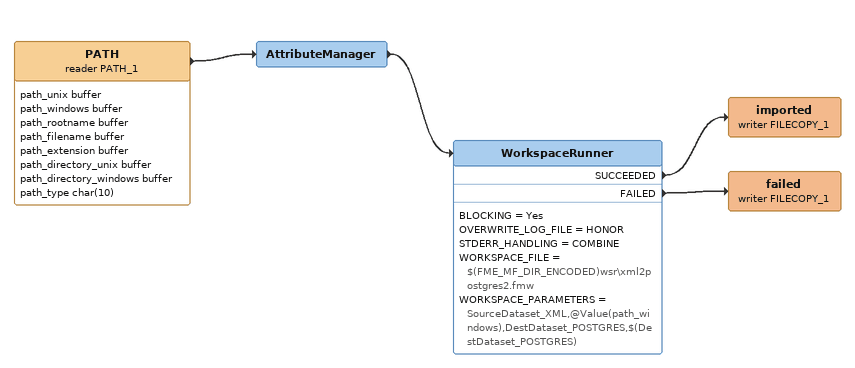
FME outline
PATH (reader PATH_1)
    attributes: path_unix buffer, path_windows buffer, path_rootname buffer, path_filename buffer, path_extension buffer, path_directory_unix buffer, path_directory_windows buffer, path_type char(10)
    -> AttributeManager
AttributeManager
    -> WorkspaceRunner
WorkspaceRunner
    BLOCKING = Yes
    OVERWRITE_LOG_FILE = HONOR
    STDERR_HANDLING = COMBINE
    WORKSPACE_FILE = $(FME_MF_DIR_ENCODED)wsr\xml2postgres2.fmw
    WORKSPACE_PARAMETERS = SourceDataset_XML,@Value(path_windows),DestDataset_POSTGRES,$(DestDataset_POSTGRES)
    SUCCEEDED -> imported (writer FILECOPY_1)
    FAILED -> failed (writer FILECOPY_1)
imported (writer FILECOPY_1)
failed (writer FILECOPY_1)
